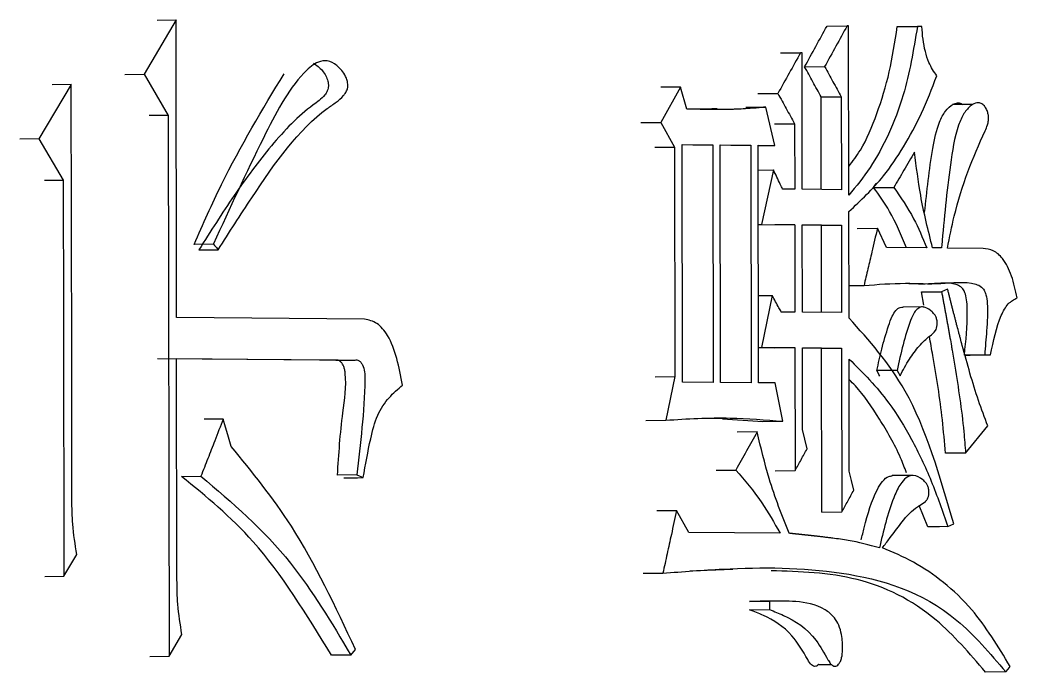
# Model space of a CAD drawing. Header units: millimetres. Extents: x 1726 to 4771, y 590 to 2743.
# Drawn here: x 3173.235 to 3177.183, y 935.645 to 938.227 of the extents above; entities that cross this region are included whole.
import ezdxf

# ---------------------------------------------------------------- set-up
doc = ezdxf.new("R2010")
doc.units = ezdxf.units.MM

msp = doc.modelspace()

# ---------------------------------------------------------------- linework, layer by layer
at = {"color": 7, "linetype": 'Continuous', "lineweight": 25}
for p, q in [((3173.8535, 938.2274), (3173.7263, 938.0121)), ((3173.7777, 938.2267), (3173.8535, 938.2274)), ((3173.8552, 937.0483), (3173.8535, 938.2274)), ((3176.4304, 938.2033), (3176.5099, 938.2039)), ((3176.5158, 938.2039), (3176.5099, 938.2039)), ((3176.5168, 937.5332), (3176.5158, 938.2039)), ((3176.8058, 938.2011), (3176.7881, 938.2013)), ((3176.2461, 938.0969), (3176.3253, 938.0975)), ((3176.3313, 938.0974), (3176.3253, 938.0975)), ((3176.332, 937.5566), (3176.3313, 938.0974)), ((3176.3415, 938.0419), (3176.4208, 938.0425)), ((3173.6508, 938.0114), (3173.7263, 938.0121)), ((3173.7263, 938.0121), (3173.8222, 937.849)), ((3173.4383, 937.9711), (3173.3099, 937.7559)), ((3173.4383, 937.9711), (3173.3631, 937.9705)), ((3175.8504, 937.9612), (3175.7718, 937.8213)), ((3175.8504, 937.9612), (3175.7718, 937.9606)), ((3175.8747, 937.8745), (3175.8504, 937.9612)), ((3176.1567, 937.9354), (3176.2358, 937.9361)), ((3176.4071, 937.9223), (3176.4865, 937.9229)), ((3176.4076, 937.5559), (3176.4071, 937.9223)), ((3176.4865, 937.9229), (3176.487, 937.5551)), ((3176.1089, 937.8818), (3176.1879, 937.8824)), ((3176.2241, 937.7307), (3176.1879, 937.8824)), ((3177.008, 937.8928), (3176.9274, 937.8922)), ((3173.8222, 937.849), (3173.7465, 937.8484)), ((3173.8222, 937.849), (3173.8253, 935.7073)), ((3175.6934, 937.8207), (3175.7718, 937.8213)), ((3175.7718, 937.8213), (3175.8265, 937.7235)), ((3176.2226, 937.8158), (3176.3018, 937.8165)), ((3176.3018, 937.8165), (3176.3022, 937.5569)), ((3173.3099, 937.7559), (3173.235, 937.7552)), ((3173.3099, 937.7559), (3173.4067, 937.5928)), ((3175.748, 937.7229), (3175.8265, 937.7235)), ((3175.8265, 937.7235), (3175.8278, 936.8149)), ((3175.8581, 936.793), (3175.8568, 937.734)), ((3175.8568, 937.734), (3175.9776, 937.7329)), ((3175.8989, 937.7323), (3175.9776, 937.7329)), ((3175.9776, 937.7329), (3175.979, 936.7919)), ((3176.0091, 936.7916), (3176.0078, 937.7327)), ((3176.0078, 937.7327), (3176.1281, 937.7315)), ((3176.0492, 937.7309), (3176.1281, 937.7315)), ((3176.1281, 937.7315), (3176.1295, 936.7905)), ((3176.1595, 936.7902), (3176.1581, 937.7313)), ((3176.1581, 937.7313), (3176.2241, 937.7307)), ((3176.1581, 937.7301), (3176.2241, 937.7307)), ((3176.1583, 937.6329), (3176.2182, 937.6334)), ((3173.3316, 937.5922), (3173.4067, 937.5928)), ((3176.6149, 937.5634), (3176.6244, 937.5795)), ((3176.3022, 937.5569), (3176.2543, 937.5573)), ((3176.487, 937.5551), (3176.332, 937.5566)), ((3176.5175, 937.0465), (3176.5169, 937.4683)), ((3176.1586, 937.4174), (3176.1706, 937.4175)), ((3176.1706, 937.4175), (3176.3024, 937.4162)), ((3176.3024, 937.4162), (3176.2232, 937.4156)), ((3176.3024, 937.4162), (3176.3029, 937.0701)), ((3176.3327, 937.0698), (3176.3322, 937.416)), ((3176.3322, 937.416), (3176.4872, 937.4145)), ((3176.4078, 937.4139), (3176.3322, 937.4146)), ((3176.4078, 937.4139), (3176.4872, 937.4145)), ((3176.4083, 937.0691), (3176.4078, 937.4139)), ((3176.4872, 937.4145), (3176.4877, 937.0684)), ((3176.5501, 937.4017), (3176.6297, 937.4023)), ((3176.6653, 937.3263), (3176.6297, 937.4023)), ((3174.0008, 937.3392), (3173.9246, 937.3386)), ((3173.9436, 937.3168), (3174.0198, 937.3174)), ((3176.8248, 937.3248), (3176.6653, 937.3263)), ((3176.8837, 937.3242), (3176.8483, 937.3245)), ((3177.048, 937.3226), (3176.9072, 937.324)), ((3176.5173, 937.1752), (3176.5767, 937.1757)), ((3176.159, 937.1354), (3176.213, 937.1358)), ((3176.804, 937.1505), (3176.8839, 937.1511)), ((3176.8137, 937.0972), (3176.804, 937.1505)), ((3176.9074, 937.1617), (3176.8839, 937.1511)), ((3176.8123, 937.0906), (3176.7319, 937.09)), ((3176.3029, 937.0701), (3176.249, 937.0706)), ((3176.4877, 937.0684), (3176.3327, 937.0698)), ((3174.5993, 937.0421), (3173.8552, 937.0483)), ((3176.1593, 936.9306), (3176.1713, 936.9307)), ((3176.1713, 936.9307), (3176.3031, 936.9295)), ((3176.2239, 936.9289), (3176.3031, 936.9295)), ((3176.3031, 936.9295), (3176.3038, 936.4427)), ((3176.3329, 936.9292), (3176.4879, 936.9277)), ((3176.3334, 936.6047), (3176.3329, 936.9292)), ((3176.4085, 936.9271), (3176.3329, 936.9278)), ((3176.4085, 936.9271), (3176.4879, 936.9277)), ((3176.4094, 936.2781), (3176.4085, 936.9271)), ((3176.4879, 936.9277), (3176.4889, 936.2787)), ((3177.0545, 936.9007), (3176.9743, 936.9001)), ((3176.9976, 936.8999), (3177.0778, 936.9005)), ((3177.0545, 936.9007), (3177.0778, 936.9005)), ((3174.4851, 936.8795), (3173.7794, 936.8854)), ((3173.8554, 936.8861), (3174.562, 936.8801)), ((3173.8567, 936.0099), (3173.8554, 936.8861)), ((3174.4851, 936.8795), (3174.562, 936.8801)), ((3176.5184, 936.4407), (3176.5177, 936.8842)), ((3175.7493, 936.8142), (3175.8278, 936.8149)), ((3175.8278, 936.8149), (3175.7917, 936.6421)), ((3176.7074, 936.8392), (3176.6277, 936.8386)), ((3176.7074, 936.8392), (3176.7193, 936.8174)), ((3175.979, 936.7919), (3175.8581, 936.793)), ((3176.1295, 936.7905), (3176.0091, 936.7916)), ((3176.2254, 936.7896), (3176.1595, 936.7902)), ((3176.2556, 936.6379), (3176.2254, 936.7896)), ((3174.0399, 936.6466), (3173.9638, 936.6459)), ((3175.7132, 936.6415), (3175.7917, 936.6421)), ((3175.9526, 936.6498), (3176.0175, 936.6486)), ((3176.0169, 936.6471), (3176.1765, 936.6372)), ((3176.1765, 936.6372), (3176.2556, 936.6379)), ((3176.9788, 936.512), (3177.0665, 936.6194)), ((3176.1538, 936.5955), (3176.0748, 936.5949)), ((3176.9788, 936.512), (3176.8987, 936.5114)), ((3173.8752, 936.4194), (3173.9514, 936.4201)), ((3174.5689, 936.4258), (3174.492, 936.4251)), ((3174.5689, 936.4258), (3174.594, 936.4147)), ((3176.2246, 936.4421), (3176.3038, 936.4427)), ((3176.769, 936.4233), (3176.6887, 936.4227)), ((3176.8288, 936.22), (3176.7957, 936.3041)), ((3175.7561, 936.2842), (3175.8346, 936.2848)), ((3175.8832, 936.1978), (3175.8346, 936.2848)), ((3176.4094, 936.2781), (3176.4889, 936.2787)), ((3176.9088, 936.2207), (3176.9322, 936.2312)), ((3176.2443, 936.1945), (3175.8832, 936.1978)), ((3173.409, 936.0244), (3173.4602, 936.1105)), ((3173.3339, 936.0237), (3173.409, 936.0244)), ((3175.7019, 936.0358), (3175.7804, 936.0364)), ((3176.0567, 936.0509), (3175.8885, 936.0437)), ((3176.1237, 935.9238), (3176.1658, 935.9248)), ((3176.2027, 935.9244), (3176.1237, 935.9238)), ((3176.2454, 935.9257), (3176.1658, 935.9251)), ((3176.2027, 935.9244), (3176.2028, 935.8919)), ((3176.1237, 935.8913), (3176.2028, 935.8919)), ((3173.8253, 935.7073), (3173.8761, 935.7934)), ((3174.5449, 935.712), (3174.468, 935.7114)), ((3174.5449, 935.712), (3174.5636, 935.7335)), ((3173.7496, 935.7066), (3173.8253, 935.7073)), ((3176.3963, 935.6748), (3176.4474, 935.6752)), ((3176.4755, 935.6754), (3176.4762, 935.6754)), ((3177.1382, 935.6453), (3177.0579, 935.6447))]:
    msp.add_line(p, q, dxfattribs=at)
at = {"color": 7, "linetype": 'Continuous', "lineweight": 25, "flags": 128}
for points in [[(3176.7083, 938.2007), (3176.7349, 938.2009), (3176.7615, 938.2011), (3176.7881, 938.2013)], [(3173.4407, 936.327), (3173.4399, 936.8739), (3173.4383, 937.9711)], [(3176.2182, 937.6334), (3176.1944, 937.5254), (3176.1706, 937.4175)], [(3173.4067, 937.5928), (3173.4075, 937.0459), (3173.409, 936.0244)], [(3174.0008, 937.3392), (3174.0056, 937.3337), (3174.0127, 937.3255), (3174.0198, 937.3174)], [(3176.213, 937.1358), (3176.1921, 937.0333), (3176.1713, 936.9307)], [(3176.6395, 936.8168), (3176.636, 936.8234), (3176.6324, 936.8299), (3176.6277, 936.8386)], [(3174.0717, 936.5381), (3174.0583, 936.5838), (3174.0491, 936.6152), (3174.0399, 936.6466)], [(3176.3514, 936.5288), (3176.3424, 936.5668), (3176.3334, 936.6047)], [(3175.991, 936.4442), (3176.0109, 936.4444), (3176.0308, 936.4446), (3176.0698, 936.4449)], [(3176.5363, 936.3648), (3176.5273, 936.4028), (3176.5184, 936.4407)], [(3174.5172, 936.4141), (3174.5483, 936.4143), (3174.5711, 936.4145), (3174.594, 936.4147)], [(3176.9088, 936.2207), (3176.8758, 936.2204), (3176.8523, 936.2202), (3176.8288, 936.22)], [(3177.1381, 935.6452), (3177.1468, 935.6559), (3177.1555, 935.6666)]]:
    msp.add_lwpolyline(points, dxfattribs=at)
at = {"color": 7, "linetype": 'Continuous', "lineweight": 25}
for points, knots in [([(3176.3415, 938.0419), (3176.3563, 938.0688), (3176.386, 938.1226), (3176.4156, 938.1764), (3176.4304, 938.2033)], [0, 0, 0, 0, 0.499999, 1, 1, 1, 1]), ([(3176.5099, 938.2039), (3176.495, 938.177), (3176.4654, 938.1232), (3176.4357, 938.0694), (3176.4208, 938.0425)], [0, 0, 0, 0, 0.499999, 1, 1, 1, 1]), ([(3176.5166, 937.6466), (3176.5323, 937.6676), (3176.5764, 937.7267), (3176.63, 937.8558), (3176.6809, 938.0199), (3176.6991, 938.1402), (3176.7083, 938.2007)], [0, 0, 0, 0, 0.1532257, 0.4310856, 0.7137332, 1, 1, 1, 1]), ([(3176.7881, 938.2013), (3176.7725, 938.1085), (3176.747, 937.9568), (3176.6762, 937.7733), (3176.6034, 937.6391), (3176.5455, 937.5684), (3176.5168, 937.5332)], [0, 0, 0, 0, 0.347456, 0.568585, 0.785979, 1, 1, 1, 1]), ([(3176.865, 938.0059), (3176.8537, 938.0225), (3176.8348, 938.0502), (3176.8187, 938.1028), (3176.8092, 938.1507), (3176.807, 938.1843), (3176.8058, 938.2011)], [0, 0, 0, 0, 0.330678, 0.5509904, 0.7745698, 1, 1, 1, 1]), ([(3176.3253, 938.0975), (3176.3104, 938.0706), (3176.2806, 938.0168), (3176.2507, 937.963), (3176.2358, 937.9361)], [0, 0, 0, 0, 0.499999, 1, 1, 1, 1]), ([(3174.3969, 938.0565), (3174.4093, 938.0478), (3174.4276, 938.0349), (3174.4458, 938.0075), (3174.4538, 937.9882), (3174.4567, 937.9711), (3174.4558, 937.9576), (3174.4508, 937.9431), (3174.4326, 937.9161), (3174.3512, 937.8624), (3174.2284, 937.7341), (3174.0807, 937.5343), (3173.9894, 937.3895), (3173.9436, 937.3168)], [0, 0, 0, 0, 0.053519, 0.078913, 0.099418, 0.111233, 0.123161, 0.13324, 0.15266, 0.222251, 0.482284, 0.740165, 1, 1, 1, 1]), ([(3174.0198, 937.3174), (3174.0637, 937.3861), (3174.1957, 937.5929), (3174.3486, 937.8083), (3174.4854, 937.8998), (3174.5103, 937.9201), (3174.5249, 937.939), (3174.5314, 937.9524), (3174.5336, 937.9665), (3174.5325, 937.981), (3174.5264, 938.0011), (3174.5098, 938.029), (3174.4811, 938.0564), (3174.444, 938.0695), (3174.4006, 938.0567), (3174.3072, 937.9722), (3174.1743, 937.7179), (3174.0658, 937.4811), (3174.001, 937.3395), (3174.0008, 937.3392)], [0, 0, 0, 0, 0.129751, 0.390615, 0.417722, 0.440785, 0.449026, 0.457344, 0.462695, 0.468033, 0.476543, 0.491684, 0.518141, 0.545407, 0.56857, 0.608449, 0.76773, 0.999424, 1, 1, 1, 1]), ([(3176.4071, 937.9223), (3176.3961, 937.9422), (3176.3743, 937.9821), (3176.3524, 938.022), (3176.3415, 938.0419)], [0, 0, 0, 0, 0.5, 1, 1, 1, 1]), ([(3176.4208, 938.0425), (3176.4318, 938.0226), (3176.4537, 937.9827), (3176.4756, 937.9428), (3176.4865, 937.9229)], [0, 0, 0, 0, 0.5, 1, 1, 1, 1]), ([(3173.9246, 937.3386), (3173.9599, 937.4187), (3174.0662, 937.6597), (3174.1949, 937.8724), (3174.2808, 938.0143)], [0, 0, 0, 0, 0.332449, 1, 1, 1, 1]), ([(3176.5169, 937.4683), (3176.5638, 937.5124), (3176.6417, 937.5855), (3176.7351, 937.7232), (3176.8065, 937.8556), (3176.8454, 937.9556), (3176.865, 938.0059)], [0, 0, 0, 0, 0.3338091, 0.553089, 0.7752188, 1, 1, 1, 1]), ([(3176.2358, 937.9361), (3176.2468, 937.9161), (3176.2688, 937.8763), (3176.2908, 937.8364), (3176.3018, 937.8165)], [0, 0, 0, 0, 0.5, 1, 1, 1, 1]), ([(3176.1879, 937.8824), (3176.1761, 937.8812), (3176.1583, 937.8793), (3176.1167, 937.8757), (3176.084, 937.874), (3176.0542, 937.8731), (3176.0452, 937.8729), (3176.0363, 937.8728), (3176.0273, 937.8726), (3176.0184, 937.8726), (3176.0094, 937.8725), (3176.0004, 937.8725), (3175.9885, 937.8725), (3175.9766, 937.8726), (3175.9646, 937.8727), (3175.9556, 937.8728), (3175.9482, 937.8729), (3175.9422, 937.873), (3175.9362, 937.8731), (3175.9302, 937.8732), (3175.9242, 937.8734), (3175.9197, 937.8735), (3175.9152, 937.8735), (3175.9108, 937.8736), (3175.9063, 937.8737), (3175.9018, 937.8738), (3175.8973, 937.874), (3175.8928, 937.8741), (3175.8883, 937.8742), (3175.8823, 937.8743), (3175.8777, 937.8744), (3175.8747, 937.8745)], [0, 0, 0, 0, 0.114246, 0.171369, 0.39989, 0.428452, 0.457013, 0.485575, 0.514136, 0.542697, 0.571259, 0.59982, 0.628382, 0.685505, 0.714066, 0.742627, 0.771189, 0.785469, 0.79975, 0.828312, 0.842592, 0.856873, 0.871154, 0.885434, 0.899715, 0.913996, 0.928276, 0.942557, 0.956838, 0.971119, 1, 1, 1, 1]), ([(3176.8166, 937.4642), (3176.8256, 937.5493), (3176.8384, 937.6718), (3176.8671, 937.8102), (3176.8979, 937.8681), (3176.9238, 937.8926), (3176.9455, 937.8997), (3176.9583, 937.899), (3176.9639, 937.8938), (3176.9653, 937.8925)], [0, 0, 0, 0, 0.471837, 0.67892, 0.783608, 0.888592, 0.941806, 0.985387, 1, 1, 1, 1]), ([(3176.9072, 937.324), (3176.9155, 937.3665), (3176.9484, 937.5343), (3177.0111, 937.6914), (3177.0652, 937.8082), (3177.0699, 937.8284), (3177.07, 937.8458), (3177.0668, 937.862), (3177.0604, 937.8777), (3177.0503, 937.8915), (3177.0373, 937.8996), (3177.0201, 937.8999), (3176.9971, 937.8881), (3176.971, 937.8589), (3176.9372, 937.782), (3176.9098, 937.6011), (3176.893, 937.4378), (3176.8839, 937.3273), (3176.8837, 937.3242)], [0, 0, 0, 0, 0.099165, 0.391823, 0.413047, 0.4272, 0.439104, 0.450968, 0.464473, 0.480605, 0.498238, 0.5147, 0.543399, 0.586336, 0.629267, 0.752496, 0.993107, 1, 1, 1, 1]), ([(3175.9949, 937.8752), (3175.9669, 937.8745), (3175.9221, 937.8735), (3175.9167, 937.8736), (3175.9147, 937.8737)], [0, 0, 0, 0, 0.625531, 1, 1, 1, 1]), ([(3176.7771, 937.7038), (3176.77, 937.6918), (3176.7559, 937.6679), (3176.7284, 937.6213), (3176.708, 937.5866), (3176.6946, 937.564)], [0, 0, 0, 0, 0.25711, 0.51422, 1, 1, 1, 1]), ([(3176.8483, 937.3245), (3176.831, 937.3932), (3176.8, 937.516), (3176.7841, 937.6463), (3176.7771, 937.7038)], [0, 0, 0, 0, 0.5585499, 1, 1, 1, 1]), ([(3176.2543, 937.5573), (3176.2513, 937.5636), (3176.2438, 937.5795), (3176.2318, 937.6048), (3176.2227, 937.6239), (3176.2182, 937.6334)], [0, 0, 0, 0, 0.250001, 0.625, 1, 1, 1, 1]), ([(3176.6149, 937.5634), (3176.6216, 937.5634), (3176.635, 937.5635), (3176.6616, 937.5637), (3176.6814, 937.5639), (3176.6946, 937.564)], [0, 0, 0, 0, 0.252509, 0.505009, 1, 1, 1, 1]), ([(3176.7449, 937.3242), (3176.724, 937.3746), (3176.687, 937.464), (3176.6367, 937.5332), (3176.6149, 937.5634)], [0, 0, 0, 0, 0.56494, 1, 1, 1, 1]), ([(3176.6946, 937.564), (3176.722, 937.5246), (3176.7715, 937.4537), (3176.8084, 937.3645), (3176.8248, 937.3248)], [0, 0, 0, 0, 0.555111, 1, 1, 1, 1]), ([(3176.6297, 937.4023), (3176.6224, 937.371), (3176.6099, 937.3176), (3176.5922, 937.242), (3176.5819, 937.1978), (3176.5767, 937.1757)], [0, 0, 0, 0, 0.414509, 0.707253, 1, 1, 1, 1]), ([(3177.1826, 937.1266), (3177.1763, 937.1562), (3177.1638, 937.2145), (3177.1305, 937.2816), (3177.089, 937.3177), (3177.0616, 937.321), (3177.048, 937.3226)], [0, 0, 0, 0, 0.291567, 0.574035, 0.788626, 1, 1, 1, 1]), ([(3176.5767, 937.1757), (3176.6315, 937.18), (3176.7329, 937.188), (3176.8804, 937.1781), (3176.9811, 937.1953), (3177.039, 937.1741), (3177.0527, 937.1578), (3177.0612, 937.1353), (3177.0686, 937.0806), (3177.0623, 937.0001), (3177.057, 936.9324), (3177.0545, 936.9007)], [0, 0, 0, 0, 0.256994, 0.476109, 0.695219, 0.732033, 0.752358, 0.772757, 0.805752, 0.908876, 1, 1, 1, 1]), ([(3176.9743, 936.9001), (3176.9802, 936.9572), (3176.9874, 937.0272), (3176.9849, 937.1088), (3176.9799, 937.139), (3176.9711, 937.1595), (3176.9579, 937.1737), (3176.9154, 937.19), (3176.8421, 937.1791), (3176.7759, 937.1818), (3176.7417, 937.1832)], [0, 0, 0, 0, 0.265553, 0.325783, 0.375304, 0.407311, 0.439318, 0.493306, 0.737996, 1, 1, 1, 1]), ([(3176.249, 937.0706), (3176.246, 937.076), (3176.2385, 937.0896), (3176.2265, 937.1114), (3176.2175, 937.1277), (3176.213, 937.1358)], [0, 0, 0, 0, 0.250001, 0.625, 1, 1, 1, 1]), ([(3176.8839, 937.1511), (3176.8844, 937.1485), (3176.8854, 937.1432), (3176.8868, 937.1352), (3176.8883, 937.1273), (3176.8903, 937.1167), (3176.8922, 937.1061), (3176.8942, 937.0954), (3176.8956, 937.0875), (3176.8976, 937.0769), (3176.8995, 937.0663), (3176.9014, 937.0556), (3176.9029, 937.0477), (3176.9048, 937.0371), (3176.9067, 937.0264), (3176.9091, 937.0131), (3176.9115, 936.9998), (3176.9143, 936.9839), (3176.918, 936.9626), (3176.9217, 936.9413), (3176.9281, 936.9039), (3176.9465, 936.7915), (3176.968, 936.6563), (3176.9767, 936.5402), (3176.9788, 936.512)], [0, 0, 0, 0, 0.012619, 0.025237, 0.037856, 0.050474, 0.075711, 0.08833, 0.100948, 0.113567, 0.138804, 0.151422, 0.164041, 0.176659, 0.201896, 0.214515, 0.239752, 0.264989, 0.290226, 0.3407, 0.365937, 0.466887, 0.870929, 1, 1, 1, 1]), ([(3177.0665, 936.6194), (3177.054, 936.6526), (3177.0156, 936.7545), (3176.9832, 936.8737), (3176.9594, 936.9613), (3176.9545, 936.9799), (3176.9495, 936.9984), (3176.9452, 937.0147), (3176.9416, 937.0287), (3176.9398, 937.0357), (3176.9374, 937.045), (3176.9349, 937.0543), (3176.9325, 937.0636), (3176.9307, 937.0706), (3176.9283, 937.0799), (3176.9259, 937.0893), (3176.9235, 937.0986), (3176.9217, 937.1056), (3176.9193, 937.115), (3176.917, 937.1243), (3176.9146, 937.1337), (3176.9128, 937.1407), (3176.9104, 937.15), (3176.9086, 937.157), (3176.9074, 937.1617)], [0, 0, 0, 0, 0.194919, 0.596792, 0.647185, 0.672381, 0.697577, 0.74797, 0.760568, 0.773166, 0.785764, 0.81096, 0.823558, 0.836156, 0.848754, 0.873951, 0.886549, 0.899147, 0.911745, 0.936941, 0.949539, 0.962137, 0.974736, 1, 1, 1, 1]), ([(3176.6277, 936.8385), (3176.6338, 936.8669), (3176.6469, 936.9275), (3176.6678, 936.9991), (3176.6861, 937.0512), (3176.7016, 937.0778), (3176.7176, 937.0901), (3176.728, 937.0897), (3176.732, 937.0895)], [0, 0, 0, 0, 0.28049, 0.597939, 0.74018, 0.839618, 0.939818, 1, 1, 1, 1]), ([(3176.7193, 936.8174), (3176.7312, 936.8402), (3176.754, 936.8837), (3176.7944, 936.937), (3176.8298, 936.9717), (3176.8559, 936.9891), (3176.8644, 937.0068), (3176.8666, 937.0192), (3176.8665, 937.0329), (3176.8638, 937.0468), (3176.857, 937.061), (3176.8416, 937.0754), (3176.8239, 937.0883), (3176.804, 937.0923), (3176.7892, 937.0847), (3176.7734, 937.0677), (3176.7532, 937.0185), (3176.73, 936.9415), (3176.715, 936.8735), (3176.7074, 936.8392)], [0, 0, 0, 0, 0.117411, 0.224515, 0.331514, 0.385099, 0.401502, 0.417942, 0.434593, 0.453955, 0.473463, 0.503457, 0.565825, 0.597867, 0.629903, 0.663788, 0.718191, 0.858064, 1, 1, 1, 1]), ([(3177.0778, 936.9005), (3177.0887, 936.9554), (3177.1038, 937.0313), (3177.1459, 937.1067), (3177.1705, 937.1201), (3177.1826, 937.1266)], [0, 0, 0, 0, 0.572071, 0.789697, 1, 1, 1, 1]), ([(3174.7494, 936.7812), (3174.7357, 936.8526), (3174.7169, 936.9509), (3174.6504, 937.0312), (3174.6162, 937.0385), (3174.5993, 937.0421)], [0, 0, 0, 0, 0.574617, 0.790317, 1, 1, 1, 1]), ([(3176.9322, 936.2312), (3176.8775, 936.4202), (3176.7812, 936.7526), (3176.597, 936.9579), (3176.5175, 937.0465)], [0, 0, 0, 0, 0.568507, 1, 1, 1, 1]), ([(3176.8987, 936.5114), (3176.8953, 936.5555), (3176.885, 936.6863), (3176.8593, 936.8394), (3176.8401, 936.9488), (3176.8357, 936.9742)], [0, 0, 0, 0, 0.280307, 0.832911, 1, 1, 1, 1]), ([(3176.9743, 936.9001), (3176.9787, 936.9001), (3176.9864, 936.9), (3176.9942, 936.8999), (3176.9976, 936.8999)], [0, 0, 0, 0, 0.56, 1, 1, 1, 1]), ([(3174.492, 936.4251), (3174.4974, 936.5072), (3174.5061, 936.6405), (3174.5292, 936.7805), (3174.5212, 936.8415), (3174.5171, 936.855), (3174.511, 936.8667), (3174.5035, 936.8757), (3174.496, 936.8799), (3174.4898, 936.8806), (3174.4867, 936.8797), (3174.4851, 936.8792)], [0, 0, 0, 0, 0.505401, 0.821161, 0.85106, 0.880945, 0.911279, 0.941153, 0.970244, 0.984887, 1, 1, 1, 1]), ([(3174.5621, 936.8799), (3174.5643, 936.8804), (3174.5688, 936.8816), (3174.5765, 936.879), (3174.5843, 936.8724), (3174.5938, 936.8579), (3174.6009, 936.8332), (3174.5991, 936.6847), (3174.5834, 936.5501), (3174.5689, 936.4258)], [0, 0, 0, 0, 0.021761, 0.042896, 0.073473, 0.104863, 0.166644, 0.230755, 1, 1, 1, 1]), ([(3176.5177, 936.8842), (3176.5722, 936.8301), (3176.6625, 936.7404), (3176.767, 936.5679), (3176.8453, 936.4034), (3176.8875, 936.2818), (3176.9088, 936.2207)], [0, 0, 0, 0, 0.333002, 0.552476, 0.774971, 1, 1, 1, 1]), ([(3174.594, 936.4147), (3174.6031, 936.4662), (3174.6181, 936.5505), (3174.6469, 936.6648), (3174.6949, 936.7341), (3174.7313, 936.7656), (3174.7494, 936.7812)], [0, 0, 0, 0, 0.34927, 0.57275, 0.788452, 1, 1, 1, 1]), ([(3176.7446, 936.4342), (3176.7371, 936.4539), (3176.7075, 936.5324), (3176.6387, 936.6471), (3176.5701, 936.7518), (3176.5262, 936.7949), (3176.5178, 936.8031)], [0, 0, 0, 0, 0.131721, 0.523355, 0.909557, 1, 1, 1, 1]), ([(3174.0399, 936.6466), (3174.0286, 936.6178), (3174.0083, 936.5657), (3173.9788, 936.4902), (3173.9605, 936.4435), (3173.9514, 936.4201)], [0, 0, 0, 0, 0.380598, 0.690299, 1, 1, 1, 1]), ([(3175.7917, 936.6421), (3175.8342, 936.645), (3175.9192, 936.6507), (3176.0742, 936.6524), (3176.186, 936.6434), (3176.2556, 936.6379)], [0, 0, 0, 0, 0.273666, 0.547375, 1, 1, 1, 1]), ([(3176.1538, 936.5955), (3176.1398, 936.5704), (3176.1118, 936.5202), (3176.0838, 936.47), (3176.0698, 936.4449)], [0, 0, 0, 0, 0.500003, 1, 1, 1, 1]), ([(3176.2802, 936.1942), (3176.2521, 936.265), (3176.2016, 936.392), (3176.1684, 936.5332), (3176.1538, 936.5955)], [0, 0, 0, 0, 0.557889, 1, 1, 1, 1]), ([(3174.5636, 935.7335), (3174.484, 935.9037), (3174.3428, 936.2054), (3174.154, 936.4371), (3174.0716, 936.5381)], [0, 0, 0, 0, 0.564156, 1, 1, 1, 1]), ([(3176.3038, 936.4427), (3176.3117, 936.4571), (3176.3276, 936.4858), (3176.3435, 936.5145), (3176.3514, 936.5288)], [0, 0, 0, 0, 0.499999, 1, 1, 1, 1]), ([(3174.468, 935.7114), (3174.3701, 935.872), (3174.1967, 936.1564), (3173.9727, 936.3397), (3173.8752, 936.4194)], [0, 0, 0, 0, 0.564819, 1, 1, 1, 1]), ([(3173.9514, 936.4201), (3174.0749, 936.3154), (3174.2976, 936.1267), (3174.4687, 935.8398), (3174.5449, 935.712)], [0, 0, 0, 0, 0.554743, 1, 1, 1, 1]), ([(3176.0698, 936.4449), (3176.105, 936.4036), (3176.1683, 936.3293), (3176.2209, 936.2359), (3176.2443, 936.1945)], [0, 0, 0, 0, 0.5563865, 1, 1, 1, 1]), ([(3176.5656, 936.1678), (3176.5695, 936.184), (3176.5865, 936.2542), (3176.611, 936.3385), (3176.649, 936.4016), (3176.6703, 936.4207), (3176.6843, 936.4212), (3176.6887, 936.4214)], [0, 0, 0, 0, 0.153639, 0.663766, 0.799048, 0.935447, 1, 1, 1, 1]), ([(3176.6493, 936.1366), (3176.6587, 936.1487), (3176.7058, 936.209), (3176.7582, 936.2879), (3176.8155, 936.3148), (3176.8275, 936.328), (3176.8321, 936.3398), (3176.834, 936.3533), (3176.8333, 936.3673), (3176.8299, 936.381), (3176.8219, 936.3954), (3176.8028, 936.4124), (3176.7775, 936.4268), (3176.7478, 936.4192), (3176.7213, 936.394), (3176.6784, 936.3065), (3176.6559, 936.2124), (3176.6383, 936.1403), (3176.6374, 936.1367)], [0, 0, 0, 0, 0.066061, 0.330698, 0.377872, 0.393648, 0.409584, 0.423627, 0.439084, 0.455682, 0.472085, 0.502894, 0.574478, 0.61493, 0.665656, 0.740076, 0.987057, 1, 1, 1, 1]), ([(3176.4889, 936.2787), (3176.4968, 936.2931), (3176.5126, 936.3218), (3176.5284, 936.3505), (3176.5363, 936.3648)], [0, 0, 0, 0, 0.499999, 1, 1, 1, 1]), ([(3173.4602, 936.1105), (3173.4538, 936.1503), (3173.4423, 936.2215), (3173.4411, 936.2947), (3173.4407, 936.327)], [0, 0, 0, 0, 0.558835, 1, 1, 1, 1]), ([(3175.8346, 936.2848), (3175.8277, 936.2531), (3175.8153, 936.1959), (3175.7972, 936.1131), (3175.786, 936.062), (3175.7805, 936.0365)], [0, 0, 0, 0, 0.382595, 0.691297, 1, 1, 1, 1]), ([(3176.6374, 936.1367), (3176.5966, 936.1479), (3176.5354, 936.1646), (3176.4682, 936.1728), (3176.4398, 936.1765), (3176.4294, 936.1778), (3176.4217, 936.1787), (3176.4139, 936.1796), (3176.4061, 936.1806), (3176.3997, 936.1813), (3176.3932, 936.1821), (3176.388, 936.1826), (3176.3828, 936.1832), (3176.3777, 936.1838), (3176.3725, 936.1844), (3176.366, 936.1851), (3176.3608, 936.1857), (3176.3543, 936.1864), (3176.3492, 936.1869), (3176.344, 936.1875), (3176.3388, 936.188), (3176.3336, 936.1886), (3176.3271, 936.1893), (3176.3219, 936.1898), (3176.3154, 936.1905), (3176.3102, 936.191), (3176.3037, 936.1917), (3176.2986, 936.1923), (3176.2934, 936.1928), (3176.2877, 936.1934), (3176.2833, 936.1938), (3176.2802, 936.1942)], [0, 0, 0, 0, 0.346641, 0.519778, 0.56306, 0.584702, 0.606343, 0.627984, 0.649625, 0.671267, 0.682087, 0.703729, 0.714549, 0.72537, 0.747011, 0.757832, 0.779473, 0.790294, 0.811935, 0.822756, 0.833576, 0.855218, 0.866038, 0.887679, 0.8985, 0.920141, 0.930962, 0.952603, 0.963424, 0.974244, 1, 1, 1, 1]), ([(3177.1555, 935.6666), (3177.1072, 935.7463), (3177.028, 935.8768), (3176.893, 936.0025), (3176.7738, 936.0842), (3176.6907, 936.1191), (3176.6493, 936.1366)], [0, 0, 0, 0, 0.345608, 0.56562, 0.783503, 1, 1, 1, 1]), ([(3175.7805, 936.0364), (3175.8596, 936.0425), (3176.097, 936.0606), (3176.4884, 936.0595), (3176.8838, 935.9422), (3177.0752, 935.7188), (3177.1381, 935.6453)], [0, 0, 0, 0, 0.1662225, 0.4984072, 0.8349853, 1, 1, 1, 1]), ([(3177.0579, 935.6447), (3176.9945, 935.7184), (3176.8416, 935.8961), (3176.5473, 936.0359), (3176.3227, 936.0426), (3176.2086, 936.046)], [0, 0, 0, 0, 0.258422, 0.623427, 1, 1, 1, 1]), ([(3173.8761, 935.7934), (3173.8697, 935.8332), (3173.8583, 935.9044), (3173.8571, 935.9776), (3173.8567, 936.0099)], [0, 0, 0, 0, 0.558835, 1, 1, 1, 1]), ([(3176.2028, 935.8919), (3176.221, 935.8848), (3176.2855, 935.8595), (3176.372, 935.8058), (3176.4215, 935.7142), (3176.4424, 935.6793), (3176.4516, 935.6698), (3176.4606, 935.6671), (3176.4689, 935.6692), (3176.4768, 935.6758), (3176.4837, 935.6868), (3176.4898, 935.7059), (3176.4931, 935.7424), (3176.4902, 935.7871), (3176.4783, 935.8314), (3176.4559, 935.867), (3176.3998, 935.9118), (3176.3111, 935.9262), (3176.2376, 935.9259), (3176.2031, 935.9245), (3176.2027, 935.9244)], [0, 0, 0, 0, 0.080174, 0.283302, 0.376888, 0.395162, 0.410603, 0.422183, 0.433748, 0.445949, 0.459622, 0.474757, 0.501539, 0.554644, 0.589879, 0.625146, 0.685167, 0.852753, 0.998546, 1, 1, 1, 1]), ([(3176.3961, 935.6751), (3176.3958, 935.6746), (3176.3929, 935.6703), (3176.3859, 935.667), (3176.3765, 935.6671), (3176.365, 935.6752), (3176.3387, 935.7201), (3176.2857, 935.8102), (3176.2001, 935.8613), (3176.142, 935.8841), (3176.1237, 935.8913)], [0, 0, 0, 0, 0.004241, 0.037514, 0.067204, 0.093427, 0.155174, 0.426573, 0.819667, 1, 1, 1, 1])]:
    msp.add_open_spline(points, degree=3, knots=knots, dxfattribs=at)

doc.saveas('drawing.dxf')
